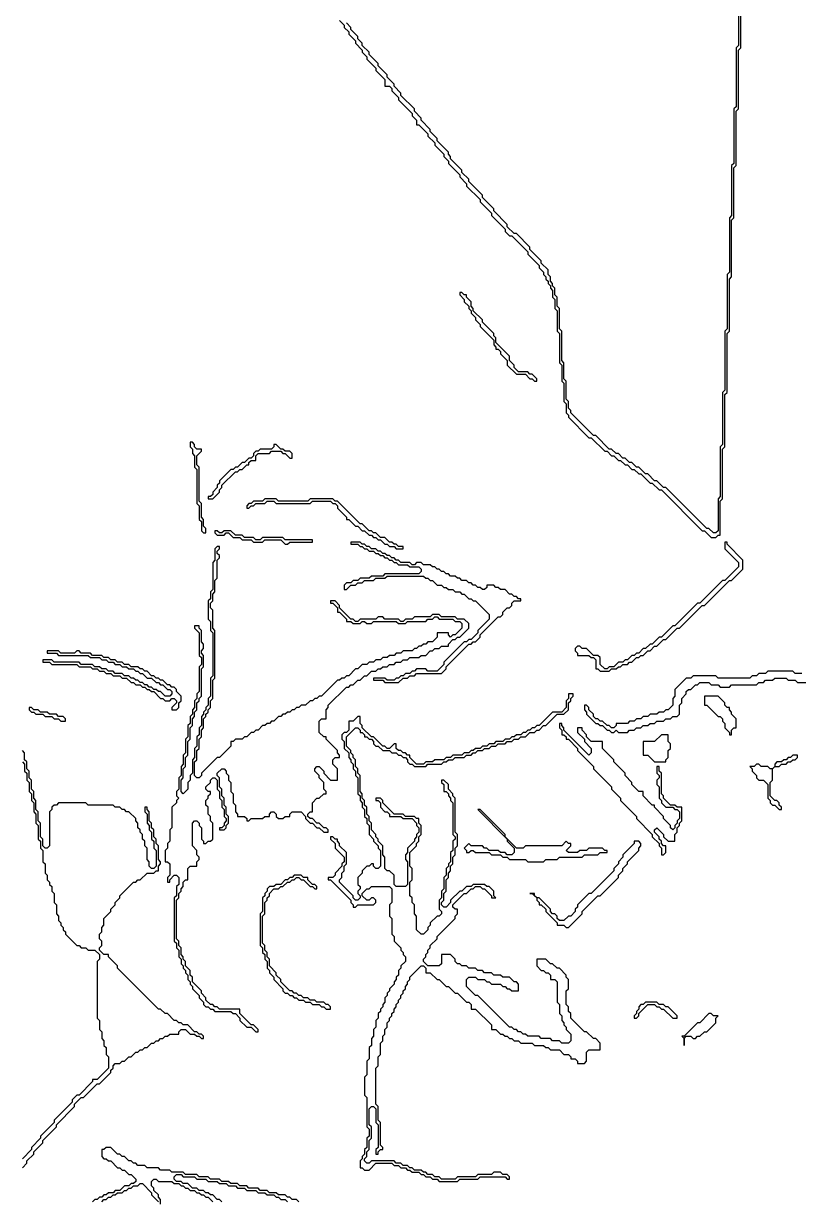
# Model space of a CAD drawing. Header units: metres. Extents: x 0 to 500, y 0 to 703.
# Drawn here: x 331.6 to 374.3, y 103.8 to 168.7 of the extents above; entities that cross this region are included whole.
import ezdxf

# ---------------------------------------------------------------- set-up
doc = ezdxf.new("R2010")
doc.units = ezdxf.units.M

msp = doc.modelspace()

# ---------------------------------------------------------------- linework, layer by layer
for points in [[(349, 168.875), (349.25, 168.625), (349.25, 168.5), (349.5, 168.25), (349.5, 168.125), (349.875, 167.75), (349.875, 167.625), (350.25, 167.25), (350.25, 167.125), (350.5, 166.875), (350.5, 166.75), (351, 166.25), (351, 166.125), (351.5, 165.625), (351.5, 165.25), (351.75, 165.25), (351.875, 165.125), (351.875, 165), (352.25, 164.625), (352.25, 164.5), (353, 163.75), (353, 163.625), (353.25, 163.375), (353.25, 163.125), (353.375, 163.125), (353.875, 162.625), (353.875, 162.5), (354.25, 162.125), (354.25, 162), (354.75, 161.5), (354.75, 161.375), (355, 161.125), (355, 161), (355.625, 160.375), (355.625, 160.25), (356, 159.875), (356, 159.75), (356.75, 159), (356.75, 158.875), (357.375, 158.25), (357.375, 158.125), (358.125, 157.375), (358.125, 157.25), (358.375, 157), (358.5, 157), (359.375, 156.125), (359.375, 156), (360, 155.375), (360, 155.25), (360.25, 155), (360.25, 154.875), (360.375, 154.75), (360.375, 154.625), (360.5, 154.5), (360.5, 154.375), (360.625, 154.25), (360.625, 154.125), (360.75, 154), (360.75, 153.625), (360.875, 153.5), (360.875, 153), (361, 152.875), (361, 151.75), (361.125, 151.625), (361.125, 150), (361.25, 149.875), (361.25, 149), (361.375, 148.875), (361.375, 147.875), (361.5, 147.75), (361.5, 147.25), (361.625, 147.125), (361.625, 147), (362.75, 145.875), (362.875, 145.875), (363.625, 145.125), (363.75, 145.125), (364, 144.875), (364.125, 144.875), (364.375, 144.625), (364.5, 144.625), (364.75, 144.375), (364.875, 144.375), (365.125, 144.125), (365.25, 144.125), (365.5, 143.875), (365.625, 143.875), (366.125, 143.375), (366.25, 143.375), (366.625, 143), (366.75, 143), (369, 140.75), (369.125, 140.75), (369.5, 140.375), (369.75, 140.375), (369.875, 140.5), (370, 140.5), (370, 142.375), (370.125, 142.5), (370.125, 145.25), (370.25, 145.375), (370.25, 148.25), (370.375, 148.375), (370.375, 151.625), (370.5, 151.75), (370.5, 154.625), (370.625, 154.75), (370.625, 157.875), (370.75, 158), (370.75, 160.75), (370.875, 160.875), (370.875, 163.875), (371, 164), (371, 167.25), (371.125, 167.375), (371.125, 170.25)], [(371, 170.375), (371, 167.5), (370.875, 167.375), (370.875, 164.125), (370.75, 164), (370.75, 161), (370.625, 160.875), (370.625, 158.125), (370.5, 158), (370.5, 155), (370.375, 154.875), (370.375, 151.875), (370.25, 151.75), (370.25, 148.5), (370.125, 148.375), (370.125, 145.5), (370, 145.375), (370, 142.625), (369.875, 142.5), (369.875, 140.75), (369.75, 140.625), (369.625, 140.625), (369.375, 140.875), (369.25, 140.875), (367, 143.125), (366.875, 143.125), (366.5, 143.5), (366.375, 143.5), (366, 143.875), (365.875, 143.875), (365.5, 144.25), (365.375, 144.25), (365.125, 144.5), (365, 144.5), (364.75, 144.75), (364.625, 144.75), (364.375, 145), (364.25, 145), (364, 145.25), (363.875, 145.25), (363.125, 146), (363, 146), (361.75, 147.25), (361.75, 147.375), (361.625, 147.5), (361.625, 147.875), (361.5, 148), (361.5, 149), (361.375, 149.125), (361.375, 150), (361.25, 150.125), (361.25, 151.75), (361.125, 151.875), (361.125, 153), (361, 153.125), (361, 153.625), (360.875, 153.75), (360.875, 154.125), (360.75, 154.25), (360.75, 154.375), (360.625, 154.5), (360.625, 154.75), (360.5, 154.875), (360.5, 155.125), (360.125, 155.5), (360.125, 155.625), (359.5, 156.25), (359.5, 156.375), (358.75, 157.125), (358.625, 157.125), (358.25, 157.5), (358.25, 157.625), (357.5, 158.375), (357.5, 158.5), (356.875, 159.125), (356.875, 159.25), (356.125, 160), (356.125, 160.125), (355.75, 160.5), (355.75, 160.625), (355.125, 161.25), (355.125, 161.375), (355, 161.5), (355, 161.625), (354.375, 162.25), (354.375, 162.375), (354, 162.75), (354, 162.875), (353.5, 163.375), (353.5, 163.5), (353.125, 163.875), (353.125, 164), (352.375, 164.75), (352.375, 164.875), (352, 165.25), (352, 165.375), (351.625, 165.75), (351.625, 165.875), (351.125, 166.375), (351.125, 166.5), (350.625, 167), (350.625, 167.125), (350.25, 167.5), (350.25, 167.625), (350, 167.875), (350, 168), (349.625, 168.375), (349.625, 168.5), (349.375, 168.75)], [(374.5, 132.875), (374.125, 132.875), (374, 133), (372.625, 133), (372.5, 132.875), (372.125, 132.875), (372, 132.75), (371.75, 132.75), (371.625, 132.625), (369.875, 132.625), (369.75, 132.75), (368.5, 132.75), (368.375, 132.625), (368.125, 132.625), (367.5, 132), (367.5, 131.625), (367.375, 131.5), (367.375, 131.125), (367.125, 130.875), (367, 130.875), (366.875, 130.75), (366.625, 130.75), (366.5, 130.625), (366.125, 130.625), (366, 130.5), (365.75, 130.5), (365.625, 130.375), (365.375, 130.375), (365.25, 130.25), (365, 130.25), (364.875, 130.125), (364.25, 130.125), (364.25, 130), (364.125, 129.875), (364, 129.875), (363.875, 130), (363.75, 130), (363.5, 130.25), (363.375, 130.25), (363.25, 130.375), (363.125, 130.375), (363, 130.5), (363, 130.625), (362.75, 130.875), (362.75, 131), (362.625, 131.125), (362.5, 131.125), (362.5, 130.875), (362.625, 130.75), (362.625, 130.625), (363.125, 130.125), (363.25, 130.125), (363.375, 130), (363.5, 130), (363.75, 129.75), (363.875, 129.75), (364, 129.625), (364.125, 129.625), (364.25, 129.75), (364.375, 129.625), (364.875, 129.625), (365, 129.75), (365.25, 129.75), (365.375, 129.875), (365.625, 129.875), (365.75, 130), (366, 130), (366.125, 130.125), (366.375, 130.125), (366.5, 130.25), (366.875, 130.25), (367, 130.375), (367.25, 130.375), (367.375, 130.5), (367.625, 130.5), (367.75, 130.625), (367.75, 131.125), (367.875, 131.25), (367.875, 131.5), (368.125, 131.75), (368.125, 131.875), (368.25, 132), (368.375, 132), (368.625, 132.25), (368.75, 132.25), (368.875, 132.375), (369.375, 132.375), (369.5, 132.25), (369.875, 132.25), (370, 132.125), (370.5, 132.125), (370.625, 132.25), (372, 132.25), (372.125, 132.375), (372.375, 132.375), (372.5, 132.5), (372.875, 132.5), (373, 132.625), (373.625, 132.625), (373.75, 132.5), (374.125, 132.5), (374.25, 132.375), (374.75, 132.375)], [(331.5, 105.625), (331.75, 105.875), (331.75, 106), (332.125, 106.375), (332.125, 106.5), (332.625, 107), (332.625, 107.125), (333.375, 107.875), (333.375, 108), (334.375, 109), (334.375, 109.125), (334.75, 109.5), (334.875, 109.5), (335.625, 110.25), (335.75, 110.25), (336.375, 110.875), (336.375, 111), (336.5, 111.125), (336.5, 111.25), (336.625, 111.375), (336.875, 111.375), (337, 111.5), (337.125, 111.5), (337.375, 111.75), (337.5, 111.75), (337.75, 112), (337.875, 112), (338, 112.125), (338.125, 112.125), (338.25, 112.25), (338.375, 112.25), (338.625, 112.5), (338.75, 112.5), (338.875, 112.625), (339, 112.625), (339.125, 112.75), (339.25, 112.75), (339.375, 112.875), (339.5, 112.875), (339.625, 113), (340.125, 113), (340.125, 113.125), (340.25, 113.25), (340.5, 113.25), (340.75, 113), (341, 113), (341.125, 112.875), (341.25, 112.875), (341.375, 112.75), (341.5, 112.75), (341.5, 112.875), (341.375, 113), (341.25, 113), (341.125, 113.125), (341, 113.125), (340.625, 113.5), (340.375, 113.5), (340.25, 113.625), (340.125, 113.625), (340, 113.75), (339.875, 113.75), (339.5, 114.125), (339.375, 114.125), (339.125, 114.375), (339, 114.375), (336.75, 116.625), (336.75, 116.75), (336.25, 117.25), (336.25, 117.375), (336, 117.375), (335.75, 117.625), (335.75, 117.75), (335.875, 117.875), (335.875, 118.125), (335.75, 118.25), (335.75, 118.5), (335.875, 118.625), (335.875, 118.875), (336, 119), (336, 119.375), (336.375, 119.75), (336.375, 119.875), (336.625, 120.125), (336.625, 120.25), (336.875, 120.5), (336.875, 120.625), (337.625, 121.375), (337.75, 121.375), (337.875, 121.5), (338, 121.5), (338.375, 121.875), (338.75, 121.875), (338.875, 122), (339, 122), (339, 122.25), (339.125, 122.375), (339.125, 122.5), (339, 122.625), (339, 123.375), (338.875, 123.5), (338.875, 123.75), (338.75, 123.875), (338.75, 124.25), (338.625, 124.375), (338.625, 124.625), (338.5, 124.75), (338.5, 125.25), (338.375, 125.375), (338.375, 125.5), (338.25, 125.5), (338.25, 125.25), (338.375, 125.125), (338.375, 124.625), (338.5, 124.5), (338.5, 124.25), (338.625, 124.125), (338.625, 123.75), (338.75, 123.625), (338.75, 123.25), (338.875, 123.125), (338.875, 122.25), (338.75, 122.125), (338.625, 122.125), (338.5, 122.25), (338.5, 122.5), (338.375, 122.625), (338.375, 123.25), (338.25, 123.375), (338.25, 123.625), (338.125, 123.75), (338.125, 124), (338, 124.125), (338, 124.25), (337.875, 124.375), (337.875, 124.625), (337.75, 124.75), (337.75, 124.875), (337.375, 125.25), (337.25, 125.25), (337.125, 125.375), (337, 125.375), (336.875, 125.5), (336.625, 125.5), (336.5, 125.625), (335.125, 125.625), (335, 125.75), (333.5, 125.75), (333.375, 125.625), (333.25, 125.625), (333.125, 125.5), (333.125, 125.375), (333, 125.25), (333, 123.375), (332.875, 123.25), (332.75, 123.25), (332.625, 123.375), (332.625, 123.75), (332.5, 123.875), (332.5, 124.625), (332.375, 124.75), (332.375, 125.25), (332.25, 125.375), (332.25, 125.875), (332.125, 126), (332.125, 126.375), (332, 126.5), (332, 127), (331.875, 127.125), (331.875, 127.5), (331.75, 127.625), (331.75, 128), (331.625, 128.125), (331.625, 128.5), (331.5, 128.625)], [(331.5, 128), (331.625, 127.875), (331.625, 127.5), (331.75, 127.375), (331.75, 127), (331.875, 126.875), (331.875, 126.375), (332, 126.25), (332, 125.875), (332.125, 125.75), (332.125, 125.25), (332.25, 125.125), (332.25, 124.625), (332.375, 124.5), (332.375, 123.75), (332.5, 123.625), (332.5, 123.25), (332.625, 123.125), (332.625, 122.5), (332.75, 122.375), (332.75, 121.875), (332.875, 121.75), (332.875, 121.5), (333, 121.375), (333, 121.25), (333.125, 121.125), (333.125, 120.875), (333.25, 120.75), (333.25, 120.25), (333.375, 120.125), (333.375, 119.625), (333.5, 119.5), (333.5, 119.25), (333.625, 119.125), (333.625, 119), (333.75, 118.875), (333.75, 118.75), (333.875, 118.625), (333.875, 118.5), (334.5, 117.875), (334.625, 117.875), (334.75, 117.75), (335, 117.75), (335.125, 117.625), (335.5, 117.625), (335.75, 117.375), (335.75, 117.125), (335.625, 117), (335.625, 113.875), (335.75, 113.75), (335.75, 113.25), (335.875, 113.125), (335.875, 112.75), (336, 112.625), (336, 112.375), (336.125, 112.25), (336.125, 111.875), (336.25, 111.75), (336.25, 111.125), (335.625, 110.5), (335.375, 110.5), (335.375, 110.375), (334.625, 109.625), (334.5, 109.625), (334.25, 109.375), (334.25, 109.25), (333.25, 108.25), (333.25, 108.125), (332.5, 107.375), (332.5, 107.25), (332, 106.75), (332, 106.625), (331.5, 106.125)], [(346.75, 103.75), (346.625, 103.875), (346.375, 103.875), (346.25, 104), (346.125, 104), (346, 104.125), (345.625, 104.125), (345.5, 104.25), (345.125, 104.25), (345, 104.375), (344.625, 104.375), (344.5, 104.5), (344, 104.5), (343.875, 104.625), (343.5, 104.625), (343.375, 104.75), (343, 104.75), (342.875, 104.875), (342.5, 104.875), (342.375, 105), (341.875, 105), (341.75, 105.125), (341.25, 105.125), (341.125, 105.25), (340.5, 105.25), (340.375, 105.375), (339.75, 105.375), (339.625, 105.5), (339.125, 105.5), (339, 105.625), (338.375, 105.625), (338.25, 105.75), (337.875, 105.75), (337.75, 105.875), (337.625, 105.875), (337.5, 106), (337.375, 106), (337.125, 106.25), (337, 106.25), (336.875, 106.375), (336.75, 106.375), (336.375, 106.75), (336.125, 106.75), (336, 106.625), (335.875, 106.625), (335.875, 106.25), (336, 106.125), (336.125, 106.125), (336.25, 106), (336.375, 106), (336.75, 105.625), (336.875, 105.625), (337, 105.5), (337.125, 105.5), (337.375, 105.25), (337.5, 105.25), (337.75, 105), (337.75, 104.875), (337.625, 104.75), (337.5, 104.75), (337.375, 104.625), (337.125, 104.625), (336.875, 104.375), (336.625, 104.375), (336.5, 104.25), (336.25, 104.25), (336.125, 104.125), (336, 104.125), (335.875, 104), (335.75, 104), (335.625, 103.875), (335.5, 103.875), (335.375, 103.75)], [(342.5, 103.75), (342.375, 103.875), (342.25, 103.875), (342, 104.125), (341.875, 104.125), (341.75, 104.25), (341.625, 104.25), (341.5, 104.375), (341.25, 104.375), (341.125, 104.5), (340.875, 104.5), (340.625, 104.75), (340.375, 104.75), (340.25, 104.875), (340, 104.875), (339.875, 105), (339.875, 105.125), (340, 105.25), (340.25, 105.25), (340.375, 105.125), (341, 105.125), (341.125, 105), (341.625, 105), (341.75, 104.875), (342.25, 104.875), (342.375, 104.75), (342.75, 104.75), (342.875, 104.625), (343.25, 104.625), (343.375, 104.5), (343.75, 104.5), (343.875, 104.375), (344.375, 104.375), (344.5, 104.25), (344.875, 104.25), (345, 104.125), (345.375, 104.125), (345.5, 104), (345.625, 104), (345.75, 103.875), (346, 103.875), (346.125, 103.75)], [(335.875, 103.75), (336, 103.875), (336.125, 103.875), (336.25, 104), (336.375, 104), (336.5, 104.125), (336.625, 104.125), (336.75, 104.25), (337, 104.25), (337.125, 104.375), (337.25, 104.375), (337.375, 104.5), (337.5, 104.5), (337.625, 104.625), (337.875, 104.625), (338, 104.75), (338.125, 104.75), (338.625, 104.25), (338.625, 104.125), (339, 103.75)], [(339.125, 103.625), (339.125, 103.875), (339, 104), (339, 104.125), (338.75, 104.375), (338.75, 104.5), (338.625, 104.625), (338.625, 104.875), (338.75, 105), (338.875, 105), (339, 104.875), (339.75, 104.875), (339.875, 104.75), (340.125, 104.75), (340.25, 104.625), (340.375, 104.625), (340.5, 104.5), (340.625, 104.5), (340.75, 104.375), (341, 104.375), (341.125, 104.25), (341.25, 104.25), (341.375, 104.125), (341.5, 104.125), (341.625, 104), (341.75, 104), (342, 103.75)]]:
    msp.add_lwpolyline(points)
for points in [[(355.625, 153.875), (355.625, 153.75), (355.875, 153.5), (355.875, 153.375), (356.125, 153.125), (356.125, 153), (356.25, 152.875), (356.25, 152.75), (356.5, 152.5), (356.5, 152.375), (356.75, 152.125), (356.75, 152), (357.5, 151.25), (357.5, 151), (357.625, 150.875), (357.625, 150.75), (357.75, 150.75), (357.875, 150.625), (357.875, 150.5), (358.25, 150.125), (358.25, 149.875), (358.75, 149.375), (359.25, 149.375), (359.5, 149.125), (359.625, 149.125), (359.75, 149), (359.875, 149), (359.875, 149.125), (359.625, 149.375), (359.5, 149.375), (359.375, 149.5), (358.875, 149.5), (358.625, 149.75), (358.625, 149.875), (358.375, 150.125), (358.375, 150.375), (357.625, 151.125), (357.625, 151.375), (357.5, 151.5), (357.5, 151.625), (356.875, 152.25), (356.875, 152.375), (356.375, 152.875), (356.375, 153), (356.25, 153.125), (356.25, 153.375), (356, 153.625), (356, 153.75), (355.875, 153.75), (355.75, 153.875)], [(340.75, 145.625), (340.75, 145.375), (340.875, 145.25), (340.875, 145), (341, 144.875), (341, 144.25), (341.125, 144.125), (341.125, 142.25), (341.25, 142.125), (341.25, 141.375), (341.375, 141.25), (341.375, 140.75), (341.5, 140.625), (341.625, 140.625), (341.625, 140.875), (341.5, 141), (341.5, 141.375), (341.375, 141.5), (341.375, 142.25), (341.25, 142.375), (341.25, 144.25), (341.125, 144.375), (341.125, 144.875), (341.375, 145.125), (341.375, 145.25), (341.125, 145.25), (341, 145.375), (341, 145.5), (340.875, 145.625)], [(345.375, 145.5), (345.375, 145.375), (345.25, 145.25), (344.625, 145.25), (344.5, 145.125), (344.375, 145.125), (344.25, 145), (344.25, 144.875), (344.125, 144.75), (344, 144.75), (343.75, 144.5), (343.625, 144.5), (343.375, 144.25), (343.25, 144.25), (343.125, 144.125), (343, 144.125), (342.375, 143.5), (342.375, 143.375), (342.25, 143.25), (342.25, 143.125), (342, 142.875), (342, 142.75), (341.875, 142.625), (341.75, 142.625), (341.75, 142.5), (342, 142.5), (342.375, 142.875), (342.375, 143), (342.5, 143.125), (342.5, 143.25), (343.25, 144), (343.375, 144), (343.5, 144.125), (343.625, 144.125), (343.875, 144.375), (344, 144.375), (344, 144.5), (344.125, 144.625), (344.375, 144.625), (344.375, 144.875), (344.5, 145), (345.125, 145), (345.25, 145.125), (345.75, 145.125), (345.875, 145), (346, 145), (346.25, 144.75), (346.375, 144.75), (346.375, 145), (346.25, 145.125), (346, 145.125), (345.875, 145.25), (345.75, 145.25), (345.5, 145.5)], [(344.875, 142.5), (344.75, 142.375), (344.25, 142.375), (344.125, 142.25), (344, 142.25), (343.875, 142.125), (343.875, 142), (344, 142), (344.125, 142.125), (344.25, 142.125), (344.375, 142.25), (344.875, 142.25), (345, 142.375), (345.375, 142.375), (345.5, 142.25), (347.375, 142.25), (347.5, 142.375), (348.5, 142.375), (348.625, 142.25), (348.75, 142.25), (348.875, 142.125), (348.875, 142), (349.375, 141.5), (349.375, 141.375), (349.5, 141.375), (349.875, 141), (350, 141), (350.25, 140.75), (350.375, 140.75), (350.625, 140.5), (350.75, 140.5), (350.875, 140.375), (351, 140.375), (351.125, 140.25), (351.25, 140.25), (351.5, 140), (351.625, 140), (351.75, 139.875), (352, 139.875), (352.125, 139.75), (352.5, 139.75), (352.5, 139.875), (352.25, 139.875), (352.125, 140), (352, 140), (351.875, 140.125), (351.75, 140.125), (351.5, 140.375), (351.25, 140.375), (351, 140.625), (350.875, 140.625), (350.75, 140.75), (350.625, 140.75), (350.25, 141.125), (350.125, 141.125), (348.875, 142.375), (348.75, 142.375), (348.625, 142.5), (347.375, 142.5), (347.25, 142.375), (345.625, 142.375), (345.5, 142.5)], [(342.125, 140.75), (342.125, 140.625), (342.25, 140.5), (342.625, 140.5), (342.75, 140.625), (342.875, 140.625), (343.125, 140.375), (343.5, 140.375), (343.625, 140.25), (344.125, 140.25), (344.25, 140.125), (344.75, 140.125), (344.875, 140.25), (345.75, 140.25), (346, 140), (346.125, 140), (346.25, 140.125), (347.5, 140.125), (347.5, 140.25), (346, 140.25), (345.875, 140.375), (344.75, 140.375), (344.625, 140.25), (344.375, 140.25), (344.25, 140.375), (343.75, 140.375), (343.625, 140.5), (343.25, 140.5), (343, 140.75), (342.625, 140.75), (342.5, 140.625), (342.375, 140.625), (342.25, 140.75)], [(342.25, 139.875), (342.125, 139.75), (342.125, 139.125), (342, 139), (342, 137.5), (341.875, 137.375), (341.875, 137), (341.75, 136.875), (341.75, 135.875), (341.875, 135.75), (341.875, 135.25), (342, 135.125), (342, 132.75), (341.875, 132.625), (341.875, 131.625), (341.75, 131.5), (341.75, 131.125), (341.625, 131), (341.625, 130.875), (341.5, 130.75), (341.5, 130.625), (341.375, 130.5), (341.375, 130), (341.25, 129.875), (341.25, 129.5), (341.125, 129.375), (341.125, 128.875), (341, 128.75), (341, 128.25), (340.875, 128.125), (340.875, 127.375), (340.75, 127.25), (340.75, 127), (340.625, 126.875), (340.625, 126.5), (340.375, 126.25), (340.25, 126.375), (340.25, 127), (340.375, 127.125), (340.375, 127.625), (340.5, 127.75), (340.5, 128.25), (340.625, 128.375), (340.625, 129.125), (340.75, 129.25), (340.75, 129.875), (340.875, 130), (340.875, 130.375), (341, 130.5), (341, 130.75), (341.125, 130.875), (341.125, 131.25), (341.25, 131.375), (341.25, 131.5), (341.375, 131.625), (341.375, 133.125), (341.5, 133.25), (341.5, 133.875), (341.375, 134), (341.375, 134.125), (341.5, 134.25), (341.5, 134.5), (341.375, 134.625), (341.375, 135.25), (341.25, 135.375), (341.25, 135.5), (341, 135.5), (341, 135.375), (341.25, 135.125), (341.25, 133.875), (341.375, 133.75), (341.375, 133.375), (341.25, 133.25), (341.25, 131.875), (341.125, 131.75), (341.125, 131.5), (341, 131.375), (341, 131), (340.875, 130.875), (340.875, 130.625), (340.75, 130.5), (340.75, 130.125), (340.625, 130), (340.625, 129.375), (340.5, 129.25), (340.5, 128.5), (340.375, 128.375), (340.375, 127.875), (340.25, 127.75), (340.25, 127.25), (340.125, 127.125), (340.125, 126.5), (340, 126.375), (340, 126.125), (340.125, 126), (340, 125.875), (340, 125.75), (339.75, 125.5), (339.75, 124.375), (339.625, 124.25), (339.625, 123.625), (339.5, 123.5), (339.5, 123.25), (339.375, 123.125), (339.375, 122.5), (339.5, 122.5), (339.625, 122.375), (339.625, 121.75), (339.5, 121.625), (339.5, 121.375), (339.625, 121.375), (339.625, 121.5), (339.875, 121.75), (340, 121.75), (340.125, 121.625), (340.125, 121.25), (340, 121.125), (340, 120.625), (339.875, 120.5), (339.875, 118.125), (340, 118), (340, 117.75), (340.125, 117.625), (340.125, 117.25), (340.25, 117.125), (340.25, 116.875), (340.375, 116.75), (340.375, 116.625), (340.5, 116.5), (340.5, 116.375), (340.625, 116.25), (340.625, 116), (340.75, 115.875), (340.75, 115.75), (340.875, 115.625), (340.875, 115.5), (341.25, 115.125), (341.25, 115), (341.5, 114.75), (341.5, 114.625), (341.625, 114.5), (341.75, 114.5), (341.875, 114.375), (342, 114.375), (342.125, 114.25), (343, 114.25), (343.125, 114.125), (343.25, 114.125), (343.5, 113.875), (343.5, 113.75), (343.875, 113.375), (344.125, 113.375), (344.375, 113.125), (344.5, 113.125), (344.5, 113.25), (344.25, 113.5), (344.125, 113.5), (343.5, 114.125), (343.5, 114.375), (342.375, 114.375), (342.25, 114.5), (342.125, 114.5), (342, 114.625), (341.875, 114.625), (341.625, 114.875), (341.625, 115), (341.375, 115.25), (341.375, 115.375), (340.875, 115.875), (340.875, 116.125), (340.75, 116.25), (340.75, 116.5), (340.5, 116.75), (340.5, 117), (340.375, 117.125), (340.375, 117.25), (340.25, 117.375), (340.25, 117.75), (340.125, 117.875), (340.125, 118.125), (340, 118.25), (340, 120.375), (340.125, 120.5), (340.125, 120.75), (340.25, 120.875), (340.25, 121), (340.375, 121.125), (340.375, 121.375), (340.5, 121.5), (340.625, 121.5), (340.625, 122.125), (340.75, 122.25), (341.125, 122.25), (341.125, 122.5), (341.25, 122.625), (341.25, 122.75), (341.125, 122.875), (341.125, 123.125), (340.875, 123.375), (340.875, 124.625), (341, 124.75), (341.125, 124.75), (341.25, 124.625), (341.25, 124.5), (341.375, 124.375), (341.375, 123.75), (341.5, 123.625), (341.5, 123.5), (341.625, 123.5), (341.75, 123.625), (341.875, 123.625), (342, 123.75), (342, 124.625), (341.875, 124.75), (341.875, 125), (341.75, 125.125), (341.75, 125.5), (341.625, 125.625), (341.625, 125.875), (341.75, 126), (341.75, 126.125), (341.875, 126.25), (341.875, 126.375), (341.75, 126.375), (341.625, 126.5), (341.625, 126.625), (341.875, 126.875), (341.875, 127), (342, 127.125), (342.125, 127.125), (342.25, 127), (342.25, 126.5), (342.375, 126.375), (342.375, 126), (342.5, 125.875), (342.5, 125.5), (342.625, 125.375), (342.625, 125), (342.75, 124.875), (342.75, 124.75), (342.625, 124.625), (342.625, 124.5), (342.5, 124.375), (342.375, 124.375), (342.375, 124.25), (342.625, 124.25), (342.75, 124.375), (342.75, 124.5), (342.875, 124.625), (342.875, 125), (342.75, 125.125), (342.75, 125.5), (342.625, 125.625), (342.625, 126), (342.5, 126.125), (342.5, 126.5), (342.375, 126.625), (342.375, 127.125), (342.25, 127.25), (342.25, 127.375), (342.5, 127.625), (342.625, 127.625), (342.75, 127.5), (342.75, 127.375), (342.875, 127.25), (342.875, 127), (343, 126.875), (343, 126.375), (343.125, 126.25), (343.125, 125.75), (343.25, 125.625), (343.25, 125.25), (343.375, 125.125), (343.375, 125), (343.75, 125), (343.875, 124.875), (343.875, 124.75), (344, 124.75), (344.125, 124.875), (344.75, 124.875), (344.875, 125), (345.125, 125), (345.125, 125.125), (345.25, 125.25), (345.375, 125.25), (345.5, 125.125), (345.5, 125), (345.625, 124.875), (345.875, 124.875), (346, 125), (346.25, 125), (346.25, 125.125), (346.375, 125.25), (346.875, 125.25), (347.125, 125), (347.125, 124.875), (347.375, 124.625), (347.5, 124.625), (347.75, 124.375), (347.875, 124.375), (348.125, 124.125), (348.375, 124.125), (348.375, 124.25), (348.25, 124.375), (348.125, 124.375), (347.875, 124.625), (347.75, 124.625), (347.5, 124.875), (347.375, 124.875), (347.25, 125), (347.25, 125.125), (347.375, 125.25), (347.5, 125.25), (347.5, 125.75), (347.75, 126), (347.875, 126), (348.125, 126.25), (348.25, 126.25), (348.25, 126.375), (348.125, 126.5), (348.125, 126.875), (347.875, 127.125), (347.875, 127.25), (347.625, 127.5), (347.625, 127.625), (347.75, 127.75), (347.875, 127.75), (348.125, 127.5), (348.125, 127.375), (348.5, 127), (348.875, 127), (348.875, 127.625), (348.625, 127.875), (348.625, 128.125), (348.75, 128.25), (349, 128.25), (349, 128.375), (348.875, 128.5), (348.875, 128.625), (348.25, 129.25), (348.25, 129.375), (348.125, 129.375), (347.875, 129.625), (347.875, 130.25), (348, 130.375), (348.25, 130.375), (348.25, 130.875), (348.375, 131), (348.375, 131.125), (349.375, 132.125), (349.5, 132.125), (349.625, 132.25), (349.75, 132.25), (350, 132.5), (350.125, 132.5), (350.375, 132.75), (350.5, 132.75), (350.75, 133), (351, 133), (351.125, 133.125), (351.25, 133.125), (351.375, 133.25), (351.625, 133.25), (351.75, 133.375), (352, 133.375), (352.125, 133.5), (352.375, 133.5), (352.5, 133.625), (352.75, 133.625), (352.875, 133.75), (353.375, 133.75), (353.5, 133.875), (353.75, 133.875), (354, 134.125), (354.125, 134.125), (354.25, 134.25), (354.5, 134.25), (354.625, 134.375), (355, 134.375), (355, 134.5), (355.25, 134.75), (355.375, 134.75), (355.5, 134.875), (355.625, 134.875), (356.125, 135.375), (356.125, 135.625), (355.875, 135.875), (355.5, 135.875), (355.375, 136), (354.625, 136), (354.5, 136.125), (354.125, 136.125), (354, 136), (353.125, 136), (353, 135.875), (352.625, 135.875), (352.5, 135.75), (352.375, 135.75), (352.25, 135.875), (351.5, 135.875), (351.375, 136), (351.125, 136), (351, 135.875), (350.125, 135.875), (350, 135.75), (349.875, 135.75), (349.75, 135.875), (349.625, 135.875), (349, 136.5), (349, 136.625), (348.75, 136.875), (348.5, 136.875), (348.5, 136.75), (348.625, 136.75), (348.875, 136.5), (348.875, 136.25), (349, 136.25), (349.375, 135.875), (349.375, 135.75), (349.625, 135.75), (349.75, 135.625), (350.125, 135.625), (350.25, 135.75), (350.375, 135.75), (350.5, 135.625), (350.75, 135.625), (350.875, 135.75), (352.125, 135.75), (352.25, 135.625), (352.625, 135.625), (352.75, 135.75), (353.75, 135.75), (353.875, 135.875), (354.125, 135.875), (354.25, 136), (354.375, 136), (354.5, 135.875), (355.25, 135.875), (355.375, 135.75), (355.625, 135.75), (355.75, 135.625), (355.75, 135.375), (355.375, 135), (355.25, 135), (355.125, 134.875), (355, 135), (355, 135.125), (354.375, 135.125), (354.375, 134.875), (354.125, 134.625), (353.875, 134.625), (353.75, 134.5), (353.625, 134.5), (353.5, 134.375), (353.375, 134.375), (353.25, 134.25), (353.125, 134.25), (353, 134.125), (352.5, 134.125), (352.375, 134), (352.125, 134), (352, 133.875), (351.75, 133.875), (351.625, 133.75), (351.375, 133.75), (351.25, 133.625), (351, 133.625), (350.875, 133.5), (350.625, 133.5), (350.5, 133.375), (350.25, 133.375), (350, 133.125), (349.875, 133.125), (349.5, 132.75), (349.375, 132.75), (349.25, 132.625), (349.125, 132.625), (349, 132.5), (348.875, 132.5), (348, 131.625), (347.875, 131.625), (347.75, 131.5), (347.625, 131.5), (347.5, 131.375), (347.375, 131.375), (347.125, 131.125), (346.875, 131.125), (346.75, 131), (346.625, 131), (346.5, 130.875), (346.375, 130.875), (346.25, 130.75), (346.125, 130.75), (346, 130.625), (345.875, 130.625), (345.75, 130.5), (345.625, 130.5), (345.375, 130.25), (345.25, 130.25), (345.125, 130.125), (345, 130.125), (344.875, 130), (344.75, 130), (344.5, 129.75), (344.375, 129.75), (344.25, 129.625), (344.125, 129.625), (343.875, 129.375), (343.75, 129.375), (343.625, 129.25), (343.25, 129.25), (343.125, 129.125), (343, 129.125), (343, 128.875), (342.375, 128.25), (342.25, 128.25), (341.375, 127.375), (341.375, 127.25), (341.25, 127.125), (341.125, 127.125), (341, 127.25), (341, 128), (341.125, 128.125), (341.125, 128.625), (341.25, 128.75), (341.25, 129.25), (341.375, 129.375), (341.375, 129.75), (341.5, 129.875), (341.5, 130.375), (341.625, 130.5), (341.625, 130.625), (341.75, 130.75), (341.75, 130.875), (341.875, 131), (341.875, 131.375), (342, 131.5), (342, 132.5), (342.125, 132.625), (342.125, 135.25), (342, 135.375), (342, 136.375), (341.875, 136.5), (341.875, 136.75), (342, 136.875), (342, 137.25), (342.125, 137.375), (342.125, 138), (342.25, 138.125), (342.25, 139.125), (342.375, 139.25), (342.375, 139.375), (342.25, 139.5), (342.25, 139.625), (342.375, 139.75), (342.375, 139.875)], [(349.625, 140.125), (349.625, 140), (350, 140), (350.125, 139.875), (350.25, 139.875), (350.375, 139.75), (350.5, 139.75), (350.625, 139.625), (350.875, 139.625), (351, 139.5), (351.125, 139.5), (351.25, 139.375), (351.375, 139.375), (351.5, 139.25), (351.625, 139.25), (351.75, 139.125), (351.875, 139.125), (352, 139), (352.125, 139), (352.25, 138.875), (352.75, 138.875), (352.875, 138.75), (353.375, 138.75), (353.5, 138.625), (353.5, 138.5), (353.375, 138.375), (351.5, 138.375), (351.375, 138.25), (350.75, 138.25), (350.625, 138.125), (350.125, 138.125), (350, 138), (349.75, 138), (349.625, 137.875), (349.375, 137.875), (349.25, 137.75), (349.25, 137.5), (349.375, 137.5), (349.625, 137.75), (349.875, 137.75), (350, 137.875), (350.25, 137.875), (350.375, 138), (350.875, 138), (351, 138.125), (351.5, 138.125), (351.625, 138.25), (353.625, 138.25), (353.75, 138.125), (353.875, 138.125), (354, 138), (354.125, 138), (354.375, 137.75), (354.625, 137.75), (354.75, 137.625), (354.875, 137.625), (355, 137.5), (355.25, 137.5), (355.375, 137.375), (355.625, 137.375), (355.75, 137.25), (355.875, 137.25), (356.125, 137), (356.25, 137), (356.375, 136.875), (356.5, 136.875), (357.25, 136.125), (357.25, 135.875), (356.625, 135.25), (356.625, 135.125), (356.25, 134.75), (356.125, 134.75), (356, 134.625), (355.875, 134.625), (354.75, 133.5), (354.75, 133.375), (354.375, 133), (353.875, 133), (353.75, 133.125), (353.25, 133.125), (353.125, 133), (353, 133), (352.875, 132.875), (352.625, 132.875), (352.5, 132.75), (352.375, 132.75), (352.25, 132.625), (352.125, 132.625), (352, 132.5), (351.625, 132.5), (351.5, 132.625), (350.875, 132.625), (350.875, 132.5), (351.375, 132.5), (351.5, 132.375), (352.25, 132.375), (352.5, 132.625), (352.75, 132.625), (352.875, 132.75), (353.125, 132.75), (353.25, 132.875), (354.625, 132.875), (354.875, 133.125), (354.875, 133.25), (356.125, 134.5), (356.25, 134.5), (356.375, 134.625), (356.5, 134.625), (356.75, 134.875), (356.75, 135), (357.75, 136), (357.875, 136), (358, 136.125), (358, 136.25), (358.25, 136.5), (358.375, 136.5), (358.5, 136.625), (358.5, 136.75), (358.625, 136.875), (359, 136.875), (359, 137), (358.875, 137), (358.75, 137.125), (358.625, 137.125), (358.5, 137.25), (358.375, 137.25), (358.125, 137.5), (357.875, 137.5), (357.75, 137.625), (357.625, 137.625), (357.5, 137.75), (357.125, 137.75), (357.125, 137.625), (357, 137.5), (356.875, 137.5), (356.75, 137.625), (356.625, 137.625), (356.5, 137.75), (356.375, 137.75), (356.25, 137.875), (356.125, 137.875), (356, 138), (355.75, 138), (355.625, 138.125), (355.5, 138.125), (355.375, 138.25), (355.125, 138.25), (355, 138.375), (354.875, 138.375), (354.75, 138.5), (354.625, 138.5), (354.5, 138.625), (354.375, 138.625), (354.25, 138.75), (354.125, 138.75), (354, 138.875), (353.625, 138.875), (353.5, 139), (353.25, 139), (353.125, 138.875), (353, 138.875), (352.875, 139), (352.375, 139), (352.25, 139.125), (352.125, 139.125), (352, 139.25), (351.875, 139.25), (351.75, 139.375), (351.625, 139.375), (351.5, 139.5), (351.375, 139.5), (351.25, 139.625), (351.125, 139.625), (351, 139.75), (350.75, 139.75), (350.625, 139.875), (350.5, 139.875), (350.375, 140), (350.25, 140), (350.125, 140.125)], [(370.25, 140.125), (370.25, 139.75), (371, 139), (371, 138.75), (370.25, 138), (370.125, 138), (368.875, 136.75), (368.75, 136.75), (367.5, 135.5), (367.375, 135.5), (366.75, 134.875), (366.625, 134.875), (366.25, 134.5), (366.125, 134.5), (365.875, 134.25), (365.75, 134.25), (365.5, 134), (365.375, 134), (365.25, 133.875), (365.125, 133.875), (364.875, 133.625), (364.75, 133.625), (364.625, 133.5), (364.375, 133.5), (364.125, 133.25), (363.875, 133.25), (363.75, 133.125), (363.625, 133.125), (363.375, 133.375), (363.375, 133.75), (363.25, 133.875), (363, 133.875), (362.625, 134.25), (362.375, 134.25), (362.25, 134.375), (362.125, 134.375), (362, 134.25), (362, 134.125), (362.125, 134), (362.125, 133.875), (362.75, 133.875), (362.875, 133.75), (363, 133.75), (363.125, 133.625), (363.125, 133.125), (363.25, 133.125), (363.375, 133), (363.875, 133), (364, 133.125), (364.25, 133.125), (364.375, 133.25), (364.5, 133.25), (364.625, 133.375), (364.875, 133.375), (365, 133.5), (365.125, 133.5), (365.375, 133.75), (365.5, 133.75), (365.625, 133.875), (365.75, 133.875), (366, 134.125), (366.125, 134.125), (366.375, 134.375), (366.5, 134.375), (366.875, 134.75), (367, 134.75), (367.625, 135.375), (367.75, 135.375), (369, 136.625), (369.125, 136.625), (370.5, 138), (370.625, 138), (371.25, 138.625), (371.25, 139.125), (370.375, 140), (370.375, 140.125)], [(332.875, 134.125), (332.875, 134), (333.375, 134), (333.5, 133.875), (335.125, 133.875), (335.25, 133.75), (335.75, 133.75), (335.875, 133.625), (336.125, 133.625), (336.25, 133.5), (336.5, 133.5), (336.625, 133.375), (336.875, 133.375), (337, 133.25), (337.25, 133.25), (337.375, 133.125), (337.625, 133.125), (337.75, 133), (337.875, 133), (338, 132.875), (338.125, 132.875), (338.375, 132.625), (338.625, 132.625), (338.875, 132.375), (339, 132.375), (339.125, 132.25), (339.25, 132.25), (339.5, 132), (339.625, 132), (339.75, 131.875), (339.75, 131.75), (339.625, 131.625), (339.375, 131.625), (339.125, 131.875), (339, 131.875), (338.875, 132), (338.75, 132), (338.625, 132.125), (338.5, 132.125), (338.375, 132.25), (338.25, 132.25), (338.125, 132.375), (338, 132.375), (337.875, 132.5), (337.75, 132.5), (337.625, 132.625), (337.5, 132.625), (337.375, 132.75), (337.125, 132.75), (337, 132.875), (336.625, 132.875), (336.5, 133), (336.25, 133), (336.125, 133.125), (335.875, 133.125), (335.75, 133.25), (335.5, 133.25), (335.375, 133.375), (334.75, 133.375), (334.625, 133.5), (333.25, 133.5), (333.125, 133.625), (332.625, 133.625), (332.625, 133.5), (333, 133.5), (333.125, 133.375), (334.5, 133.375), (334.625, 133.25), (335.25, 133.25), (335.375, 133.125), (335.625, 133.125), (335.75, 133), (336, 133), (336.125, 132.875), (336.375, 132.875), (336.5, 132.75), (336.875, 132.75), (337, 132.625), (337.25, 132.625), (337.5, 132.375), (337.625, 132.375), (337.75, 132.25), (338, 132.25), (338.125, 132.125), (338.25, 132.125), (338.375, 132), (338.5, 132), (338.625, 131.875), (338.75, 131.875), (339.125, 131.5), (339.25, 131.5), (339.375, 131.375), (339.625, 131.375), (339.75, 131.5), (339.875, 131.5), (340, 131.375), (340, 131.25), (339.75, 131), (339.75, 130.875), (340, 130.875), (340.125, 131), (340.125, 131.25), (340.25, 131.375), (340.25, 131.625), (340, 131.875), (340, 132), (339.875, 132.125), (339.75, 132.125), (339.625, 132.25), (339.5, 132.25), (339.25, 132.5), (339.125, 132.5), (339, 132.625), (338.875, 132.625), (338.75, 132.75), (338.625, 132.75), (338.375, 133), (338.25, 133), (338.125, 133.125), (338, 133.125), (337.875, 133.25), (337.5, 133.25), (337.375, 133.375), (337.125, 133.375), (337, 133.5), (336.75, 133.5), (336.625, 133.625), (336.375, 133.625), (336.25, 133.75), (336, 133.75), (335.875, 133.875), (335.375, 133.875), (335.25, 134), (334.75, 134), (334.625, 134.125), (334.5, 134.125), (334.375, 134), (333.625, 134), (333.5, 134.125)], [(361.625, 131.75), (361.625, 131.5), (361.5, 131.375), (361.5, 131), (361.25, 130.75), (360.75, 130.75), (360, 130), (359.875, 130), (359.75, 129.875), (359.625, 129.875), (359.5, 129.75), (359.375, 129.75), (359.25, 129.625), (359.125, 129.625), (359, 129.5), (358.75, 129.5), (358.625, 129.375), (358.5, 129.375), (358.375, 129.25), (358.125, 129.25), (358, 129.125), (357.625, 129.125), (357.5, 129), (357.25, 129), (357.125, 128.875), (356.875, 128.875), (356.75, 128.75), (356.5, 128.75), (356.375, 128.625), (356.25, 128.625), (356.125, 128.5), (355.875, 128.5), (355.75, 128.375), (355.25, 128.375), (355.125, 128.25), (354.875, 128.25), (354.75, 128.125), (354.25, 128.125), (354.125, 128), (353.75, 128), (353.625, 127.875), (353.25, 127.875), (352.875, 128.25), (352.875, 128.375), (352.75, 128.375), (352.625, 128.5), (352.5, 128.5), (352.375, 128.625), (352.25, 128.625), (352.125, 128.75), (352.125, 129), (352, 129), (351.75, 128.75), (351.625, 128.75), (351.5, 128.875), (351.375, 128.875), (350.875, 129.375), (350.75, 129.375), (350.25, 129.875), (350.25, 130), (350.125, 130.125), (350.125, 130.5), (350, 130.5), (349.75, 130.25), (349.5, 130.25), (349.5, 129.75), (349.375, 129.625), (349.25, 129.625), (349.125, 129.5), (349.125, 129.25), (349.25, 129.125), (349.25, 128.75), (349.5, 128.5), (349.5, 128.25), (349.625, 128.125), (349.625, 128), (349.75, 127.875), (349.75, 127.625), (349.875, 127.5), (349.875, 127.25), (350, 127.125), (350, 126.25), (350.125, 126.125), (350.125, 125.875), (350.25, 125.75), (350.25, 125.5), (350.375, 125.375), (350.375, 125), (350.5, 124.875), (350.5, 124.625), (350.625, 124.5), (350.625, 124), (350.875, 123.75), (350.875, 123.625), (351.125, 123.375), (351.125, 123.25), (351.25, 123.125), (351.25, 122.25), (351.125, 122.125), (351, 122.125), (350.875, 122.25), (350.875, 122.375), (350.75, 122.375), (350.625, 122.25), (350.5, 122.25), (350.25, 122), (350.25, 121.875), (350, 121.625), (350, 121.25), (350.125, 121.125), (350.125, 121), (350, 120.875), (350, 120.75), (350.125, 120.625), (350.125, 120.5), (350, 120.375), (349.875, 120.375), (349.75, 120.5), (349.75, 120.625), (349, 121.375), (349, 121.5), (349.125, 121.625), (349.125, 121.875), (349.25, 122), (349.25, 122.25), (349.375, 122.375), (349.375, 123), (349, 123.375), (349, 123.5), (348.875, 123.625), (348.875, 123.75), (348.75, 123.75), (348.625, 123.875), (348.5, 123.875), (348.5, 123.75), (348.75, 123.5), (348.75, 123.25), (349.25, 122.75), (349.25, 122.5), (349.125, 122.375), (349.125, 122.25), (348.75, 121.875), (348.75, 121.75), (348.625, 121.625), (348.375, 121.625), (348.375, 121.5), (348.5, 121.5), (349.625, 120.375), (349.625, 120.25), (349.75, 120.125), (349.75, 120), (349.875, 120), (350, 120.125), (350.875, 120.125), (351, 120.25), (351, 120.375), (350.875, 120.5), (350.75, 120.5), (350.625, 120.375), (350.5, 120.375), (350.25, 120.625), (350.25, 120.75), (350.5, 121), (350.625, 121), (350.75, 121.125), (351.75, 121.125), (351.875, 121), (351.875, 120.25), (351.75, 120.125), (351.75, 119.5), (351.875, 119.375), (351.875, 118.5), (352, 118.375), (352, 118.125), (352.375, 117.75), (352.375, 117.625), (352.5, 117.5), (352.5, 117.375), (352.625, 117.25), (352.625, 117), (352.375, 116.75), (352.375, 116.625), (352.25, 116.5), (352.25, 116.25), (352.125, 116.125), (352.125, 116), (352, 115.875), (352, 115.75), (351.75, 115.5), (351.75, 115.375), (351.625, 115.25), (351.625, 115.125), (351.5, 115), (351.5, 114.75), (351.375, 114.625), (351.375, 114.5), (351.25, 114.375), (351.25, 114.25), (351.125, 114.125), (351.125, 113.875), (351, 113.75), (351, 113.375), (350.875, 113.25), (350.875, 112.875), (350.75, 112.75), (350.75, 112.375), (350.625, 112.25), (350.625, 111.625), (350.5, 111.5), (350.5, 110.75), (350.375, 110.625), (350.375, 109.625), (350.5, 109.5), (350.5, 107.875), (350.625, 107.75), (350.625, 107.375), (350.5, 107.25), (350.5, 106.75), (350.375, 106.625), (350.375, 106.375), (350.25, 106.25), (350.25, 106.125), (350.125, 106), (350.125, 105.625), (350.25, 105.625), (350.375, 105.5), (350.625, 105.5), (351, 105.875), (351.875, 105.875), (352, 105.75), (352.25, 105.75), (352.375, 105.625), (352.625, 105.625), (352.75, 105.5), (352.875, 105.5), (353, 105.375), (353.375, 105.375), (353.5, 105.25), (353.625, 105.25), (353.75, 105.125), (354, 105.125), (354.125, 105), (354.375, 105), (354.5, 104.875), (355.5, 104.875), (355.625, 105), (356.625, 105), (356.75, 105.125), (358.125, 105.125), (358.25, 105), (358.375, 105), (358.375, 105.125), (358.25, 105.25), (358, 105.25), (357.875, 105.375), (357.5, 105.375), (357.375, 105.25), (356.625, 105.25), (356.5, 105.125), (355.5, 105.125), (355.375, 105), (354.625, 105), (354.5, 105.125), (354.25, 105.125), (354.125, 105.25), (353.875, 105.25), (353.75, 105.375), (353.625, 105.375), (353.5, 105.5), (353.125, 105.5), (353, 105.625), (352.875, 105.625), (352.75, 105.75), (352.5, 105.75), (352.375, 105.875), (352.125, 105.875), (352, 106), (350.75, 106), (350.625, 105.875), (350.5, 105.875), (350.375, 106), (350.375, 106.125), (350.5, 106.25), (350.5, 106.5), (350.625, 106.625), (350.625, 107.125), (350.75, 107.25), (350.75, 107.875), (350.625, 108), (350.625, 108.875), (350.75, 109), (350.875, 109), (351, 108.875), (351, 108.125), (351.125, 108), (351.125, 106.75), (351, 106.625), (351, 106.375), (351.125, 106.375), (351.125, 106.5), (351.25, 106.625), (351.375, 106.625), (351.375, 106.75), (351.25, 106.875), (351.25, 108.125), (351.125, 108.25), (351.125, 109), (351, 109.125), (351, 111.125), (351.125, 111.25), (351.125, 111.75), (351.25, 111.875), (351.25, 112.5), (351.375, 112.625), (351.375, 112.875), (351.5, 113), (351.5, 113.25), (351.625, 113.375), (351.625, 113.625), (351.75, 113.75), (351.75, 113.875), (351.875, 114), (351.875, 114.125), (352, 114.25), (352, 114.375), (352.125, 114.5), (352.125, 114.625), (352.25, 114.75), (352.25, 114.875), (352.375, 115), (352.375, 115.125), (352.5, 115.25), (352.5, 115.375), (352.625, 115.5), (352.625, 115.625), (352.75, 115.75), (352.75, 115.875), (352.875, 116), (352.875, 116.125), (353.5, 116.75), (353.625, 116.75), (353.75, 116.625), (353.75, 116.375), (354, 116.375), (354.375, 116), (354.5, 116), (354.875, 115.625), (355, 115.625), (355.375, 115.25), (355.5, 115.25), (356, 114.75), (356.125, 114.75), (356.25, 114.625), (356.25, 114.375), (356.5, 114.375), (357.375, 113.5), (357.375, 113.25), (357.625, 113.25), (357.875, 113), (358, 113), (358.125, 112.875), (358.25, 112.875), (358.375, 112.75), (358.5, 112.75), (358.625, 112.625), (358.875, 112.625), (359, 112.5), (359.625, 112.5), (359.75, 112.375), (360.25, 112.375), (360.375, 112.25), (360.5, 112.25), (360.625, 112.125), (361.125, 112.125), (361.375, 111.875), (361.625, 111.875), (361.75, 111.75), (361.75, 111.625), (362, 111.625), (362.125, 111.5), (362.125, 111.375), (362.5, 111.375), (362.625, 111.5), (362.625, 112), (362.75, 112.125), (363.375, 112.125), (363.375, 112.5), (363.125, 112.75), (363, 112.75), (362.625, 113.125), (362.5, 113.125), (361.75, 113.875), (361.75, 114.125), (361.625, 114.25), (361.625, 114.5), (361.5, 114.625), (361.5, 115.375), (361.625, 115.5), (361.625, 116), (361.5, 116.125), (361.5, 116.25), (361.125, 116.625), (361, 116.625), (360.75, 116.875), (360.625, 116.875), (360.375, 117.125), (359.875, 117.125), (359.875, 116.75), (360.125, 116.5), (360.25, 116.5), (360.375, 116.375), (360.5, 116.375), (360.625, 116.25), (360.625, 116), (360.875, 116), (361, 115.875), (361, 114.75), (361.125, 114.625), (361.125, 114.125), (361.25, 114), (361.25, 113.75), (361.375, 113.625), (361.375, 113.5), (361.5, 113.375), (361.5, 113.25), (361.75, 113), (361.75, 112.625), (361.625, 112.5), (361.25, 112.5), (361.125, 112.625), (360.75, 112.625), (360.625, 112.75), (360.125, 112.75), (360, 112.875), (359.375, 112.875), (359.25, 113), (359.125, 113), (359, 113.125), (358.875, 113.125), (358.75, 113.25), (358.625, 113.25), (358.5, 113.375), (358.375, 113.375), (356.625, 115.125), (356.5, 115.125), (356, 115.625), (356, 116), (356.125, 116.125), (356.5, 116.125), (356.625, 116), (357, 116), (357.125, 115.875), (357.25, 115.875), (357.375, 115.75), (357.875, 115.75), (358, 115.625), (358.125, 115.625), (358.25, 115.5), (358.375, 115.5), (358.5, 115.375), (358.875, 115.375), (358.875, 115.75), (358.75, 115.875), (358.625, 115.875), (358.375, 116.125), (358, 116.125), (357.875, 116.25), (357.5, 116.25), (357.375, 116.375), (357, 116.375), (356.875, 116.5), (356.625, 116.5), (356.5, 116.625), (356.125, 116.625), (356, 116.75), (355.75, 116.75), (355.625, 116.875), (355.5, 116.875), (355.375, 117), (355.375, 117.125), (355.125, 117.375), (354.625, 117.375), (354.625, 116.875), (354.5, 116.75), (353.875, 116.75), (353.625, 117), (353.625, 117.125), (353.75, 117.25), (353.75, 117.375), (353.875, 117.5), (353.875, 117.625), (354, 117.75), (354, 117.875), (354.375, 118.25), (354.375, 118.375), (355.375, 119.375), (355.375, 119.5), (355.5, 119.625), (355.5, 119.875), (355.375, 119.875), (355.25, 120), (355.25, 120.125), (355.875, 120.75), (356, 120.75), (356.25, 121), (356.375, 121), (356.5, 121.125), (356.75, 121.125), (356.875, 121), (357, 121), (357.375, 120.625), (357.375, 120.5), (357.625, 120.5), (357.5, 120.625), (357.5, 120.875), (357.25, 121.125), (357.125, 121.125), (357, 121.25), (356.375, 121.25), (356.25, 121.125), (356, 121.125), (355.75, 120.875), (355.625, 120.875), (355.125, 120.375), (355.125, 120.25), (354.875, 120), (354.75, 120), (354.625, 120.125), (354.625, 120.25), (354.75, 120.375), (354.75, 120.75), (354.875, 120.875), (354.875, 121.5), (355, 121.625), (355, 121.875), (355.125, 122), (355.125, 122.25), (355.25, 122.375), (355.25, 122.75), (355.375, 122.875), (355.375, 123.25), (355.5, 123.375), (355.5, 124), (355.375, 124.125), (355.375, 126), (355.25, 126.125), (355.25, 126.25), (355, 126.5), (355, 126.75), (354.75, 127), (354.625, 127), (354.625, 126.875), (354.75, 126.75), (354.75, 126.375), (354.875, 126.375), (355, 126.25), (355, 126.125), (355.125, 126), (355.125, 125.875), (355.25, 125.75), (355.25, 124), (355.375, 123.875), (355.375, 123.75), (355.25, 123.625), (355.25, 123.125), (355.125, 123), (355.125, 122.5), (355, 122.375), (355, 122.25), (354.875, 122.125), (354.875, 121.75), (354.75, 121.625), (354.75, 121), (354.625, 120.875), (354.625, 120.5), (354.5, 120.375), (354.5, 119.875), (354.625, 119.75), (354.625, 119.625), (354.5, 119.5), (354.375, 119.5), (354, 119.125), (354, 119), (353.875, 118.875), (353.875, 118.75), (353.625, 118.5), (353.5, 118.5), (353.25, 118.75), (353.25, 119.5), (353.125, 119.625), (353.125, 120.125), (353, 120.25), (353, 120.5), (352.875, 120.625), (352.875, 121.375), (353, 121.5), (353, 122.125), (352.875, 122.25), (352.875, 123), (353.25, 123.375), (353.25, 123.5), (353.375, 123.625), (353.375, 123.875), (353.5, 124), (353.5, 124.5), (353.375, 124.625), (353.375, 124.875), (353.25, 124.875), (353.125, 125), (352.625, 125), (352.5, 125.125), (352, 125.125), (351.375, 125.75), (351.375, 125.875), (351.25, 126), (351, 126), (351, 125.875), (351.125, 125.875), (351.25, 125.75), (351.25, 125.5), (351.5, 125.25), (351.625, 125.25), (351.75, 125.125), (351.75, 125), (352.375, 125), (352.5, 124.875), (353, 124.875), (353.25, 124.625), (353.25, 124.5), (353.375, 124.375), (353.375, 124.125), (353.25, 124), (353.25, 123.875), (353.125, 123.75), (353.125, 123.625), (352.75, 123.25), (352.75, 123), (352.625, 122.875), (352.625, 122.625), (352.75, 122.5), (352.75, 121.25), (352.625, 121.125), (352.125, 121.125), (352, 121.25), (352, 121.75), (351.75, 122), (351.625, 122), (351.5, 122.125), (351.5, 122.75), (351.375, 122.875), (351.375, 123.375), (351.125, 123.625), (351.125, 123.75), (351, 123.875), (351, 124), (350.75, 124.25), (350.75, 124.625), (350.625, 124.75), (350.625, 125), (350.5, 125.125), (350.5, 125.5), (350.375, 125.625), (350.375, 125.875), (350.25, 126), (350.25, 126.25), (350.125, 126.375), (350.125, 127.25), (350, 127.375), (350, 127.625), (349.875, 127.75), (349.875, 128.125), (349.75, 128.25), (349.75, 128.375), (349.625, 128.5), (349.625, 128.625), (349.375, 128.875), (349.375, 129.375), (349.875, 129.875), (350, 129.875), (350.125, 129.75), (350.125, 129.625), (350.25, 129.625), (350.375, 129.5), (350.375, 129.375), (350.5, 129.375), (350.625, 129.25), (350.75, 129.25), (350.875, 129.125), (350.875, 129), (351, 128.875), (351.125, 128.875), (351.375, 128.625), (351.75, 128.625), (351.875, 128.5), (352.125, 128.5), (352.25, 128.375), (352.375, 128.375), (352.5, 128.25), (352.625, 128.25), (352.75, 128.125), (352.75, 128), (352.875, 127.875), (353, 127.875), (353.125, 127.75), (353.75, 127.75), (353.875, 127.875), (354.625, 127.875), (354.75, 128), (354.875, 128), (355, 128.125), (355.25, 128.125), (355.375, 128.25), (355.875, 128.25), (356, 128.375), (356.25, 128.375), (356.375, 128.5), (356.5, 128.5), (356.625, 128.625), (356.875, 128.625), (357, 128.75), (357.25, 128.75), (357.375, 128.875), (357.625, 128.875), (357.75, 129), (358.125, 129), (358.25, 129.125), (358.5, 129.125), (358.625, 129.25), (358.875, 129.25), (359, 129.375), (359.25, 129.375), (359.5, 129.625), (359.75, 129.625), (359.875, 129.75), (360, 129.75), (360.25, 130), (360.375, 130), (361, 130.625), (361.375, 130.625), (361.625, 130.875), (361.625, 131.25), (361.75, 131.375), (361.75, 131.5), (361.875, 131.625), (361.875, 131.75)], [(369.125, 131.625), (369.125, 131.125), (369.25, 131.125), (369.875, 130.5), (370, 130.5), (370.125, 130.375), (370.125, 130.25), (370.25, 130.125), (370.25, 129.875), (370.5, 129.625), (370.5, 129.5), (370.625, 129.5), (370.625, 129.75), (370.75, 129.875), (370.875, 129.875), (370.875, 130.375), (370.625, 130.625), (370.625, 130.75), (370.5, 130.875), (370.5, 131), (370.375, 131), (370.25, 131.125), (370.25, 131.25), (369.875, 131.625)], [(331.875, 131), (331.875, 130.875), (332, 130.75), (332.125, 130.75), (332.25, 130.625), (332.625, 130.625), (332.75, 130.5), (333.125, 130.5), (333.25, 130.375), (333.5, 130.375), (333.625, 130.25), (333.875, 130.25), (333.875, 130.375), (333.75, 130.5), (333.5, 130.5), (333.375, 130.625), (333, 130.625), (332.875, 130.75), (332.5, 130.75), (332.375, 130.875), (332.125, 130.875), (332, 131)], [(361.125, 130.125), (361.125, 129.875), (361.25, 129.75), (361.25, 129.5), (361.375, 129.5), (361.5, 129.375), (361.5, 129.25), (361.625, 129.25), (362.125, 128.75), (362.125, 128.625), (363, 127.75), (363, 127.625), (364, 126.625), (364, 126.5), (364.5, 126), (364.5, 125.875), (365.375, 125), (365.375, 124.875), (366.25, 124), (366.25, 123.875), (366.625, 123.5), (366.625, 123.375), (366.75, 123.25), (366.75, 122.875), (366.875, 122.875), (367, 123), (367, 123.375), (366.875, 123.375), (366.75, 123.5), (366.75, 123.625), (366.625, 123.75), (366.625, 123.875), (366.375, 124.125), (366.375, 124.25), (366.5, 124.375), (366.875, 124), (366.875, 123.875), (367.125, 123.625), (367.5, 123.625), (367.5, 124), (367.625, 124.125), (367.625, 124.375), (367.75, 124.5), (367.75, 124.625), (367.875, 124.75), (367.875, 125.5), (367.625, 125.5), (367.5, 125.625), (367.25, 125.625), (366.875, 126), (366.875, 126.125), (366.75, 126.25), (366.75, 127.375), (366.625, 127.5), (366.625, 127.75), (366.5, 127.75), (366.5, 127.375), (366.625, 127.25), (366.625, 127.125), (366.5, 127), (366.5, 126.75), (366.625, 126.625), (366.625, 126), (366.75, 125.875), (366.75, 125.75), (367, 125.5), (367.375, 125.5), (367.5, 125.375), (367.625, 125.375), (367.75, 125.25), (367.75, 124.875), (367.625, 124.75), (367.625, 124.625), (367.5, 124.5), (367.5, 124.375), (367.375, 124.25), (367.25, 124.375), (367.25, 124.5), (366.875, 124.875), (366.875, 125), (366.375, 125.5), (366.375, 125.625), (366.25, 125.625), (365.75, 126.125), (365.75, 126.375), (365.5, 126.375), (365.125, 126.75), (365.125, 126.875), (364.75, 127.25), (364.75, 127.375), (364.125, 128), (364.125, 128.125), (363.5, 128.75), (363.5, 129.125), (362.875, 129.125), (362.625, 129.375), (362.625, 129.5), (362.375, 129.75), (362.375, 129.875), (362.125, 129.875), (362.125, 129.625), (362.5, 129.25), (362.5, 129.125), (362.875, 128.75), (362.875, 128.5), (362.75, 128.375), (361.375, 129.75), (361.375, 129.875), (361.25, 130), (361.25, 130.125)], [(366.75, 129.5), (366.375, 129.125), (365.75, 129.125), (365.75, 128.375), (366, 128.375), (366.375, 128), (367, 128), (367, 128.125), (367.125, 128.25), (367.125, 128.625), (367.25, 128.75), (367.25, 129), (367.125, 129.125), (367.125, 129.5)], [(374, 128.375), (373.875, 128.25), (373.75, 128.25), (373.625, 128.125), (373.5, 128.125), (373.375, 128), (373.125, 128), (373, 127.875), (373, 127.75), (372.875, 127.625), (372.75, 127.625), (372.625, 127.75), (372.25, 127.75), (372.125, 127.875), (372, 127.875), (371.875, 127.75), (371.625, 127.75), (371.75, 127.625), (371.75, 127.5), (372, 127.25), (372, 127.125), (372.125, 127), (372.375, 127), (372.625, 126.75), (372.625, 126), (372.75, 125.875), (372.75, 125.75), (372.875, 125.625), (373, 125.625), (373.25, 125.375), (373.375, 125.375), (373.375, 125.5), (373.25, 125.625), (373.25, 125.75), (373.125, 125.875), (373, 125.875), (372.75, 126.125), (372.75, 126.875), (372.875, 127), (372.875, 127.625), (373, 127.75), (373.25, 127.75), (373.375, 127.875), (373.625, 127.875), (373.75, 128), (373.875, 128), (374, 128.125), (374.125, 128.125), (374.25, 128.25), (374.25, 128.375)], [(356.625, 125.375), (358.25, 123.75), (358.25, 123.625), (358.625, 123.25), (358.625, 123), (358.5, 122.875), (358.25, 122.875), (358.125, 123), (357.875, 123), (357.75, 123.125), (357.25, 123.125), (357.125, 123.25), (357, 123.25), (356.875, 123.375), (356.25, 123.375), (356.125, 123.5), (355.875, 123.25), (356, 123.125), (356, 123), (356.125, 123), (356.25, 123.125), (356.375, 123.125), (356.5, 123), (357.25, 123), (357.375, 122.875), (357.875, 122.875), (358, 122.75), (358.25, 122.75), (358.375, 122.625), (359.25, 122.625), (359.375, 122.5), (360.25, 122.5), (360.375, 122.625), (361, 122.625), (361.125, 122.75), (362.375, 122.75), (362.5, 122.875), (363.25, 122.875), (363.375, 123), (363.75, 123), (363.75, 123.125), (363.625, 123.125), (363.5, 123.25), (362.75, 123.25), (362.625, 123.125), (362.25, 123.125), (362.125, 123), (361.625, 123), (361.5, 123.125), (361.75, 123.375), (361.75, 123.5), (361.625, 123.5), (361.5, 123.625), (361.25, 123.375), (359.25, 123.375), (359.125, 123.25), (358.75, 123.25), (358.125, 123.875), (358.125, 124), (356.75, 125.375)], [(365.25, 123.625), (365.25, 123.5), (364.625, 122.875), (364.625, 122.75), (364.375, 122.5), (364.375, 122.375), (364.125, 122.125), (364.125, 122), (362.875, 120.75), (362.75, 120.75), (362.125, 120.125), (362.125, 120), (362, 119.875), (362, 119.75), (361.75, 119.5), (361.625, 119.5), (361.375, 119.25), (361.125, 119.25), (361, 119.375), (361, 119.5), (360.875, 119.625), (360.75, 119.625), (360.625, 119.75), (360.625, 119.875), (360, 120.5), (359.875, 120.5), (359.75, 120.625), (359.75, 120.75), (359.5, 120.75), (359.625, 120.75), (359.875, 120.5), (359.875, 120.375), (360, 120.25), (360, 120.125), (360.125, 120.125), (360.375, 119.875), (360.375, 119.75), (361, 119.125), (361, 119), (361.375, 119), (361.5, 118.875), (361.625, 118.875), (362.375, 119.625), (362.375, 119.75), (363.25, 120.625), (363.375, 120.625), (364.375, 121.625), (364.375, 121.75), (364.625, 122), (364.625, 122.125), (364.875, 122.375), (364.875, 122.5), (365.5, 123.125), (365.5, 123.25), (365.625, 123.375), (365.625, 123.5), (365.5, 123.625)], [(346.5, 121.75), (346.375, 121.625), (346.25, 121.625), (346.125, 121.5), (346, 121.5), (345.75, 121.25), (345.5, 121.25), (345.375, 121.125), (345.125, 121.125), (345, 121), (345, 120.875), (344.875, 120.75), (344.875, 120.625), (344.75, 120.5), (344.75, 119.75), (344.625, 119.625), (344.625, 117.875), (344.75, 117.75), (344.75, 117.5), (344.875, 117.375), (344.875, 117.125), (345, 117), (345, 116.625), (345.125, 116.5), (345.125, 116.375), (345.375, 116.125), (345.375, 116), (345.875, 115.5), (345.875, 115.375), (346, 115.25), (346.125, 115.25), (346.25, 115.125), (346.375, 115.125), (346.5, 115), (346.625, 115), (346.75, 114.875), (347, 114.875), (347.125, 114.75), (347.375, 114.75), (347.5, 114.625), (347.875, 114.625), (348, 114.5), (348.125, 114.5), (348.25, 114.375), (348.5, 114.375), (348.5, 114.5), (348.375, 114.625), (348.25, 114.625), (348.125, 114.75), (347.75, 114.75), (347.625, 114.875), (347.375, 114.875), (347.25, 115), (347, 115), (346.875, 115.125), (346.75, 115.125), (346.625, 115.25), (346.5, 115.25), (346.375, 115.375), (346.25, 115.375), (345.75, 115.875), (345.75, 116), (345.5, 116.25), (345.5, 116.375), (345.125, 116.75), (345.125, 117.125), (345, 117.25), (345, 117.5), (344.875, 117.625), (344.875, 117.875), (344.75, 118), (344.75, 119.5), (344.875, 119.625), (344.875, 120.25), (345, 120.375), (345, 120.5), (345.125, 120.625), (345.125, 120.75), (345.375, 121), (345.625, 121), (345.75, 121.125), (345.875, 121.125), (346.125, 121.375), (346.25, 121.375), (346.375, 121.5), (346.5, 121.5), (346.625, 121.625), (346.75, 121.625), (346.875, 121.5), (347, 121.5), (347.375, 121.125), (347.5, 121.125), (347.625, 121), (347.75, 121), (347.75, 121.125), (347.625, 121.25), (347.5, 121.25), (347.25, 121.5), (347.25, 121.625), (347, 121.625), (346.875, 121.75)], [(365.875, 114.75), (365.75, 114.625), (365.625, 114.625), (365.5, 114.5), (365.5, 114.375), (365.375, 114.25), (365.375, 114.125), (365.25, 114), (365.25, 113.875), (365.375, 113.875), (365.5, 114), (365.5, 114.125), (366, 114.625), (366.375, 114.625), (366.5, 114.5), (366.625, 114.5), (366.75, 114.375), (366.875, 114.375), (367.375, 113.875), (367.625, 113.875), (367.625, 114), (367.125, 114.5), (367, 114.5), (366.875, 114.625), (366.625, 114.625), (366.5, 114.75)], [(369.375, 114.125), (368.875, 113.625), (368.75, 113.625), (368, 112.875), (367.875, 112.875), (368, 112.75), (368, 112.375), (368, 112.75), (368.125, 112.875), (368.375, 112.875), (368.5, 112.75), (368.625, 112.75), (368.75, 112.875), (368.875, 112.875), (369.125, 113.125), (369.25, 113.125), (369.75, 113.625), (369.75, 113.875), (369.875, 114), (369.625, 114), (369.5, 114.125)]]:
    msp.add_lwpolyline(points, close=True)

doc.saveas('drawing.dxf')
